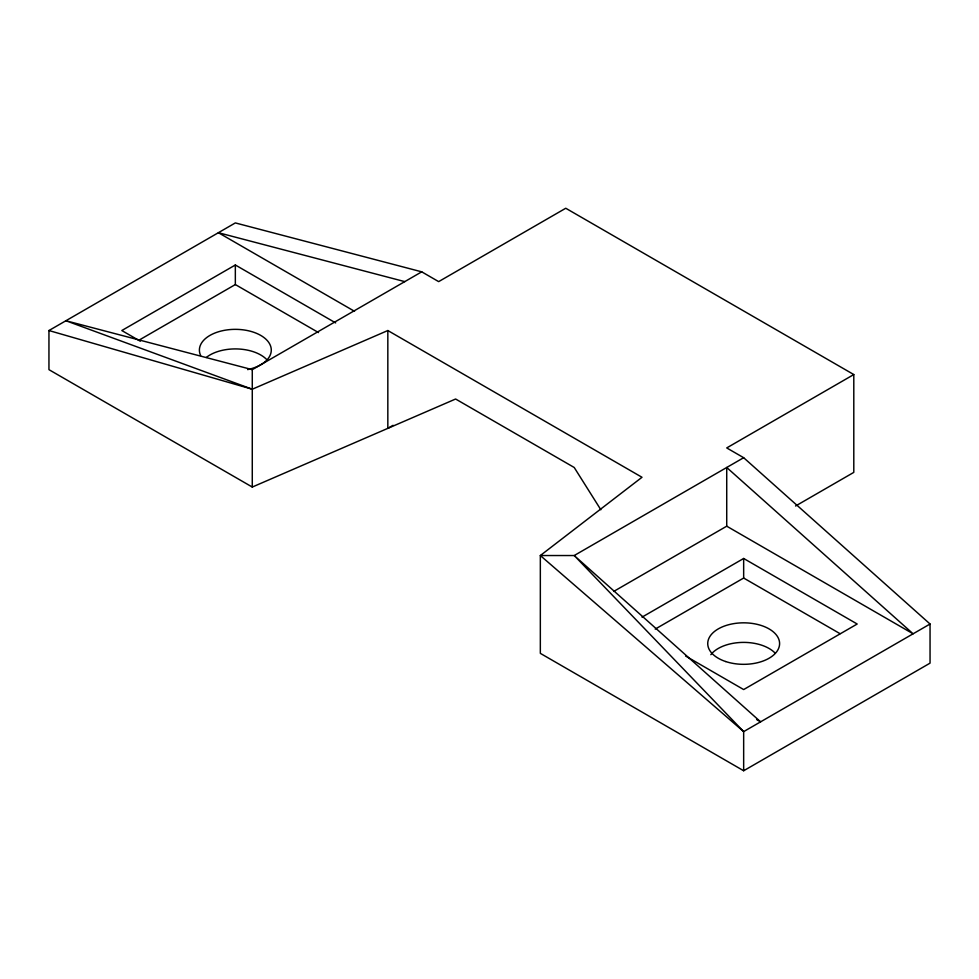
<?xml version="1.0" encoding="UTF-8"?>
<svg xmlns="http://www.w3.org/2000/svg" width="979" height="979" viewBox="0 0 979 979"><rect width="100%" height="100%" fill="white"/><g stroke="black" fill="none" stroke-linecap="round" stroke-linejoin="round"><path stroke-width="1.47" d="M138.969 340.19L235.339 284.559L235.339 264.991L335.662 322.911M655.22 629.093L743.661 578.038L743.661 558.471L857.188 624.015L743.661 689.559L685.581 656.016M600.849 509.765L574.22 467.485L455.614 399.016L252.276 487.052L48.95 369.658L48.95 330.535L235.339 222.918L421.729 271.832L438.665 281.622L565.752 208.246L853.798 374.553L853.798 472.38L795.56 506.008M235.339 264.991L121.812 330.535L140.291 341.206M853.798 374.553L726.724 447.929L743.661 457.707L930.05 624.015L930.05 663.138L743.661 770.754L540.335 653.36L540.335 555.534L642.004 477.275L387.831 330.535L252.276 389.226L65.899 320.745L252.276 369.658L421.729 271.832M393.105 425.314L387.831 428.361L387.831 330.535M743.661 457.707L574.22 555.534L540.335 555.534L743.661 731.619L743.661 770.754M613.662 591.463L726.724 526.188L913.101 633.792L726.724 467.485L726.724 526.188M642.016 617.149L743.661 558.471M930.05 624.015L743.661 731.619L574.22 555.534L760.61 721.841L756.645 719.553M404.78 281.622L218.39 232.708L354.545 311.31M48.95 330.535L252.276 389.226M235.339 284.559L318.505 332.566M743.661 578.038L840.031 633.67M252.276 369.658L252.276 487.052M206.251 357.47A35.942 20.755 0 0 1 266.459 359.293M710.827 654.694A35.942 20.755 0 0 1 741.788 642.42A35.942 20.755 0 0 1 774.793 652.773M200.622 355.475A35.942 20.755 0 0 1 225.035 330.217A35.942 20.755 0 0 1 269.458 343.568A35.942 20.755 0 0 1 247.626 369.597M725.696 661.547A35.942 20.755 0 0 0 779.602 643.582A35.942 20.755 0 0 0 725.696 625.605A35.942 20.755 0 0 0 725.696 661.547"/></g></svg>
